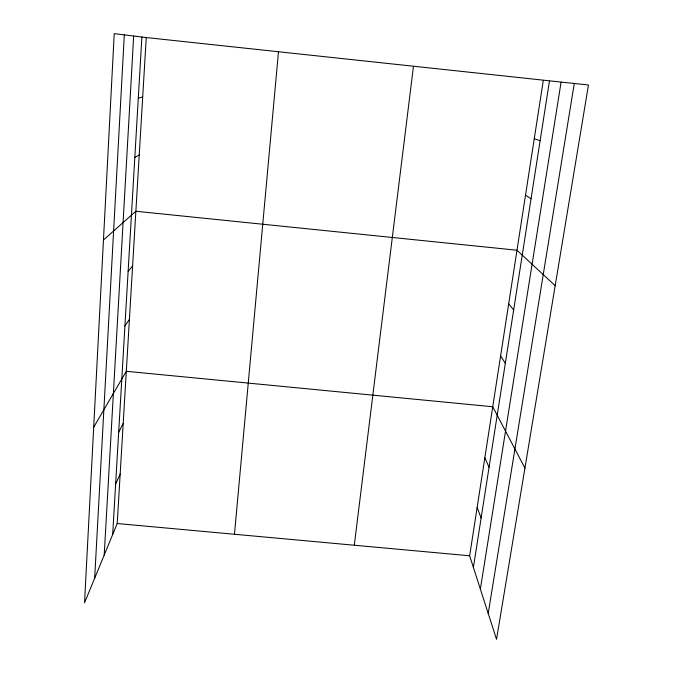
<?xml version="1.0" encoding="UTF-8"?>
<svg xmlns="http://www.w3.org/2000/svg" width="673" height="673" viewBox="0 0 673 673"><rect width="100%" height="100%" fill="white"/><g stroke="black" fill="none" stroke-linecap="round" stroke-linejoin="round"><path stroke-width="1.01" d="M94.674 578.216L124.312 34.878M104.197 555.099L133.666 36.022M112.669 534.555L141.885 37.023M117.211 523.527L146.251 37.553L114.225 33.65L84.537 602.798L117.211 523.527L469.653 555.789L496.531 639.35L588.463 85L146.251 37.553M234.465 534.261L278.471 51.863M354.292 545.231L413.449 66.476M469.653 555.789L543.271 80.533M473.397 567.432L549.446 81.147M480.371 589.111L561.063 82.291M488.211 613.473L574.254 83.595M115.63 484.106L120.164 474.12M118.675 432.285L123.193 423.393M93.698 427.22L126.314 371.294L492.737 406.753L524.932 468.08M124.917 325.9L129.409 319.364M128.122 271.32L132.598 266.037M103.457 239.992L135.87 211.255L516.982 250.23L555.183 285.705M134.81 157.49L139.235 154.958M138.293 98.123L142.693 97.08M534.261 138.663L540.125 140.783M525.504 195.212L531.056 198.745M508.687 303.792L513.667 309.95M500.611 355.95L505.322 363.302M484.838 457.741L489.052 467.34M477.149 507.4L481.119 518.05"/></g></svg>
